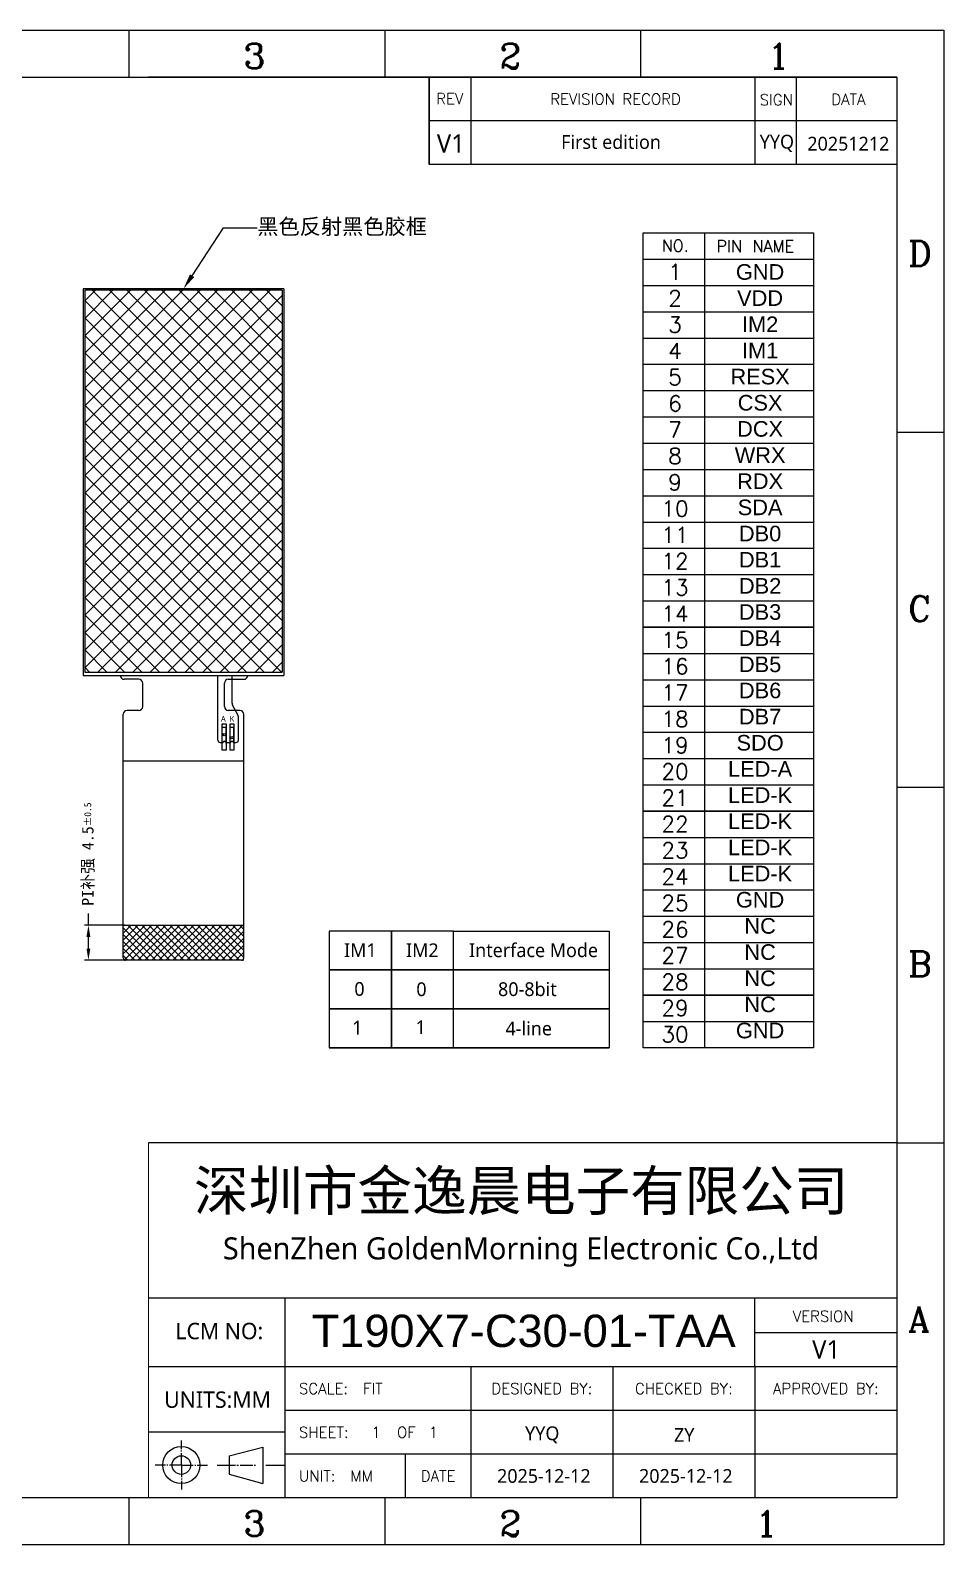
# Model space of a CAD drawing. Header units: millimetres. Extents: x 3292 to 3567, y 1909 to 2104.
# Drawn here: x 3449.8 to 3567.2, y 1909.3 to 2103.9 of the extents above; entities that cross this region are included whole.
import ezdxf
from ezdxf import colors
from ezdxf.entities.mleader import LeaderData, LeaderLine
from ezdxf.enums import TextEntityAlignment as Align
from ezdxf.math import Vec2, Vec3

# ---------------------------------------------------------------- set-up
doc = ezdxf.new("R2010")
doc.units = ezdxf.units.MM
for name, color, linetype in [('1-标准图框', 40, 'Continuous'), ('2-BL', 3, 'Continuous'), ('2-BL-FPC', 2, 'Continuous'), ('3-LCD-FPC', 40, 'Continuous'), ('5-PIN文字', 7, 'Continuous')]:
    doc.layers.add(name, color=color, linetype=linetype)
doc.styles.add('PIN文字1', font='', dxfattribs={"height": 4})
doc.styles.add('ROMANC', font='romanc.shx', dxfattribs={"bigfont": 'gbcbig.shx'})
doc.styles.add('ROMANS', font='romans.shx', dxfattribs={"width": 0.8})
doc.styles.get("Standard").update_dxf_attribs({"font": 'arial.ttf'})
doc.styles.add('仿宋', font='')
doc.styles.add('宋体', font='')
doc.styles.get('PIN文字1').set_extended_font_data('Microsoft YaHei')
doc.styles.get('仿宋').set_extended_font_data('仿宋_GB2312')
doc.styles.get('宋体').set_extended_font_data('Microsoft YaHei')
doc.dimstyles.new('_A1.5-公差0.5', dxfattribs={"dimtxt": 1.5, "dimasz": 1.5, "dimexe": 0.5, "dimexo": 0.1, "dimgap": 0.5, "dimtad": 0, "dimdsep": 46, "dimtxsty": '仿宋', "dimcen": 1.5, "dimclrd": 7, "dimclre": 7, "dimclrt": 7, "dimadec": 0, "dimazin": 2, "dimtol": 1, "dimtp": 0.5, "dimtm": 0.5, "dimtfac": 0.6, "dimtmove": 0, "dimatfit": 3, "dimfxl": 1, "dimtolj": 1, "dimarcsym": 0})

# ---------------------------------------------------------------- blocks, each defined once
blk = doc.blocks.new('*D273')
at = {"layer": '3-LCD-FPC', "color": 7, "lineweight": -2, "transparency": 16777216}
for p, q in [((3457.23, 1988.89), (3457.23, 1990.39)), ((3461.91, 1988.89), (3456.73, 1988.89)), ((3457.23, 1985.89), (3457.23, 1987.39)), ((3461.91, 1984.39), (3456.73, 1984.39))]:
    blk.add_line(p, q, dxfattribs=at)
at = {"layer": '3-LCD-FPC', "color": 7, "transparency": 16777216}
for points in [[(3456.98, 1987.39), (3457.48, 1987.39), (3457.23, 1988.89)], [(3456.98, 1985.89), (3457.48, 1985.89), (3457.23, 1984.39)]]:
    blk.add_solid(points, dxfattribs=at)
at = {"layer": 'Defpoints', "color": 0, "transparency": 16777216}
for p in [(3457.23, 1988.89), (3462.01, 1988.89), (3462.01, 1984.39)]:
    blk.add_point(p, dxfattribs=at)
at = {"layer": '3-LCD-FPC', "color": 7, "transparency": 16777216, "insert": (3457.23, 1998.03), "char_height": 1.5, "attachment_point": 5, "rotation": 90, "style": '仿宋'}
blk.add_mtext('\\A1;PI{\\fSimSun|b0|i0|c134|p2;补强} 4.5{\\H0.9;±0.5}', dxfattribs=at)

msp = doc.modelspace()

# ---------------------------------------------------------------- hatches: boundary and pattern name
h = msp.add_hatch()
h.set_pattern_fill('ANSI37', color=256, scale=0.2)
h.set_pattern_definition([(45, (-619.4699, 0), (-0.44901281, 0.44901281), []), (135, (-619.4699, 0), (-0.44901281, -0.44901281), [])])
h.paths.add_polyline_path([(3476.913, 1984.386, 0.4142136), (3477.213, 1984.686), (3477.213, 1988.886), (3461.713, 1988.886), (3461.713, 1984.686, 0.4142136), (3462.013, 1984.386)])
at = {"layer": '2-BL'}
h = msp.add_hatch(dxfattribs=at)
h.set_pattern_fill('ANSI37', color=256, scale=0.5, style=0)
h.set_pattern_definition([(45, (1915.5534, 1623.5188), (-1.122532, 1.122532), []), (135, (1915.5534, 1623.5188), (-1.122532, -1.122532), [])])
h.paths.add_polyline_path([(3482.165, 2070.506), (3456.765, 2070.506), (3456.765, 2021.436), (3482.165, 2021.436)])
h.paths.add_polyline_path([(3465.312, 2048.922), (3465.312, 2044.474)], flags=16)

# ---------------------------------------------------------------- linework, layer by layer
at = {"color": 40}
for p, q in [((3476.036, 2016.496), (3476.036, 2016.496)), ((3477.213, 2009.996), (3461.713, 2009.996))]:
    msp.add_line(p, q, dxfattribs=at)
at = {"layer": '1-标准图框', "color": 7}
for p, q in [((3462.471, 2097.894), (3462.471, 2103.919)), ((3495.377, 2097.894), (3495.377, 2103.919)), ((3528.283, 2097.894), (3528.283, 2103.919)), ((3536.477, 1973.145), (3536.477, 2077.88)), ((3528.554, 2074.501), (3550.486, 2074.501)), ((3528.554, 2071.123), (3550.486, 2071.123)), ((3528.554, 2067.744), (3550.486, 2067.744)), ((3528.554, 2064.366), (3550.486, 2064.366)), ((3528.554, 2060.987), (3550.486, 2060.987)), ((3528.554, 2057.609), (3550.486, 2057.609)), ((3528.554, 2054.23), (3550.486, 2054.23)), ((3567.215, 2052.241), (3561.19, 2052.241)), ((3528.554, 2050.852), (3550.486, 2050.852)), ((3528.554, 2047.473), (3550.486, 2047.473)), ((3528.554, 2044.095), (3550.486, 2044.095)), ((3528.554, 2040.716), (3550.486, 2040.716)), ((3528.554, 2037.337), (3550.486, 2037.337)), ((3528.554, 2033.959), (3550.486, 2033.959)), ((3528.554, 2030.58), (3550.486, 2030.58)), ((3528.554, 2023.823), (3550.486, 2023.823)), ((3528.554, 2020.445), (3550.486, 2020.445)), ((3528.554, 2017.066), (3550.486, 2017.066)), ((3528.554, 2013.688), (3550.486, 2013.688)), ((3528.554, 2010.309), (3550.486, 2010.309)), ((3528.554, 2006.931), (3550.486, 2006.931)), ((3567.215, 2006.589), (3561.19, 2006.589)), ((3528.554, 2000.173), (3550.486, 2000.173)), ((3528.554, 1996.795), (3550.486, 1996.795)), ((3528.554, 1993.416), (3550.486, 1993.416)), ((3528.554, 1990.038), (3550.486, 1990.038)), ((3488.186, 1988.145), (3488.186, 1983.145)), ((3496.186, 1988.145), (3488.186, 1988.145)), ((3496.186, 1983.145), (3496.186, 1988.145)), ((3496.186, 1988.145), (3496.186, 1983.145)), ((3504.186, 1988.145), (3496.186, 1988.145)), ((3504.186, 1983.145), (3504.186, 1988.145)), ((3504.186, 1988.145), (3519.186, 1988.145)), ((3519.186, 1988.145), (3524.186, 1988.145)), ((3524.186, 1988.145), (3524.186, 1973.145)), ((3528.554, 1986.659), (3550.486, 1986.659)), ((3488.186, 1983.145), (3488.186, 1978.145)), ((3496.186, 1983.145), (3488.186, 1983.145)), ((3488.186, 1983.145), (3496.186, 1983.145)), ((3496.186, 1978.145), (3496.186, 1983.145)), ((3496.186, 1983.145), (3496.186, 1978.145)), ((3504.186, 1983.145), (3496.186, 1983.145)), ((3496.186, 1983.145), (3504.186, 1983.145)), ((3504.186, 1978.145), (3504.186, 1983.145)), ((3528.554, 1983.281), (3550.486, 1983.281)), ((3488.186, 1978.145), (3488.186, 1973.145)), ((3496.186, 1978.145), (3488.186, 1978.145)), ((3488.186, 1978.145), (3496.186, 1978.145)), ((3496.186, 1973.145), (3496.186, 1978.145)), ((3496.186, 1978.145), (3496.186, 1973.145)), ((3504.186, 1978.145), (3496.186, 1978.145)), ((3496.186, 1978.145), (3504.186, 1978.145)), ((3504.186, 1973.145), (3504.186, 1978.145)), ((3528.554, 1976.524), (3550.486, 1976.524)), ((3496.186, 1973.145), (3488.186, 1973.145)), ((3488.186, 1973.145), (3496.186, 1973.145)), ((3496.05, 1973.145), (3504.05, 1973.145)), ((3504.186, 1973.145), (3496.186, 1973.145)), ((3496.186, 1973.145), (3504.186, 1973.145)), ((3504.186, 1973.145), (3519.186, 1973.145)), ((3519.186, 1973.145), (3524.186, 1973.145)), ((3561.187, 1960.937), (3464.973, 1960.939)), ((3561.187, 1960.937), (3567.212, 1960.937)), ((3464.973, 1940.952), (3464.973, 1940.952)), ((3561.19, 1940.952), (3464.973, 1940.952)), ((3462.471, 1909.262), (3462.471, 1915.287)), ((3495.377, 1909.262), (3495.377, 1915.287)), ((3528.283, 1909.262), (3528.283, 1915.287))]:
    msp.add_line(p, q, dxfattribs=at)
at = {"layer": '1-标准图框', "color": 7, "lineweight": -3}
for p, q in [((3506.418, 2097.894), (3506.418, 2086.659)), ((3561.19, 2092.276), (3501.042, 2092.276)), ((3561.19, 2086.659), (3501.042, 2086.659)), ((3561.19, 2086.659), (3501.042, 2086.659)), ((3482.543, 1915.287), (3482.543, 1932.14)), ((3506.418, 1932.14), (3506.418, 1915.287)), ((3524.675, 1932.14), (3524.675, 1915.287)), ((3561.19, 1926.522), (3482.543, 1926.522)), ((3482.543, 1923.714), (3464.973, 1923.714)), ((3469.183, 1921.532), (3469.183, 1922.664)), ((3469.183, 1921.241), (3469.183, 1921.353)), ((3475.35, 1920.692), (3479.668, 1921.819)), ((3479.668, 1921.819), (3479.668, 1917.115)), ((3467.152, 1919.5), (3465.813, 1919.5)), ((3467.443, 1919.5), (3467.331, 1919.5)), ((3469.183, 1919.5), (3467.645, 1919.5)), ((3469.183, 1919.5), (3469.183, 1921.039)), ((3469.183, 1919.5), (3470.722, 1919.5)), ((3469.183, 1919.5), (3469.183, 1917.962)), ((3470.924, 1919.5), (3471.036, 1919.5)), ((3471.215, 1919.5), (3472.554, 1919.5)), ((3473.77, 1919.5), (3476.138, 1919.5)), ((3475.35, 1920.692), (3475.35, 1918.309)), ((3476.337, 1919.5), (3476.53, 1919.5)), ((3476.744, 1919.5), (3478.372, 1919.5)), ((3478.565, 1919.5), (3478.715, 1919.5)), ((3480.063, 1919.5), (3482.471, 1919.5)), ((3561.19, 1920.905), (3482.543, 1920.905)), ((3497.991, 1915.287), (3497.991, 1920.905)), ((3469.183, 1917.76), (3469.183, 1917.648)), ((3469.183, 1917.469), (3469.183, 1916.356)), ((3475.35, 1918.309), (3479.668, 1917.115))]:
    msp.add_line(p, q, dxfattribs=at)
at = {"layer": '1-标准图框', "color": 7, "lineweight": 0, "ltscale": 5}
msp.add_line((3464.973, 1960.939), (3464.973, 1915.287), dxfattribs=at)
at = {"layer": '1-标准图框', "color": 7}
for points in [[(3291.914, 2103.919), (3567.215, 2103.919), (3567.215, 1909.262), (3291.914, 1909.262)], [(3297.939, 2097.894), (3561.19, 2097.894), (3561.19, 1915.287), (3297.939, 1915.287)], [(3528.554, 2077.88), (3550.486, 2077.88), (3550.486, 1973.145), (3528.554, 1973.145)], [(3528.554, 2027.202), (3550.486, 2027.202)], [(3528.554, 2003.552), (3550.486, 2003.552)], [(3504.186, 1983.145), (3524.186, 1983.145)], [(3528.554, 1979.902), (3550.486, 1979.902)], [(3504.186, 1978.145), (3524.186, 1978.145)], [(3504.186, 1973.145), (3524.186, 1973.145)]]:
    msp.add_lwpolyline(points, close=True, dxfattribs=at)
at = {"layer": '1-标准图框', "color": 7, "lineweight": -3}
for radius in [2.386, 1.192]:
    msp.add_circle((3469.183, 1919.5), radius, dxfattribs=at)
at = {"layer": '2-BL'}
for p, q in [((3456.565, 2070.706), (3456.565, 2021.386)), ((3482.365, 2070.706), (3456.565, 2070.706)), ((3456.765, 2070.506), (3456.765, 2021.436)), ((3482.165, 2070.506), (3456.765, 2070.506)), ((3482.165, 2070.506), (3482.165, 2021.436)), ((3482.365, 2070.706), (3482.365, 2020.986)), ((3456.565, 2021.386), (3456.565, 2020.986)), ((3456.565, 2020.986), (3482.365, 2020.986)), ((3456.765, 2021.436), (3482.165, 2021.436)), ((3482.365, 2021.386), (3482.365, 2020.986))]:
    msp.add_line(p, q, dxfattribs=at)
at = {"layer": '2-BL-FPC'}
for p, q in [((3473.873, 2015.811), (3473.873, 2020.986)), ((3475.715, 2017.416), (3475.715, 2020.986)), ((3476.454, 2015.93), (3475.775, 2017.177)), ((3473.873, 2015.386), (3473.873, 2015.811)), ((3473.873, 2012.686), (3473.873, 2015.811)), ((3476.515, 2012.686), (3476.515, 2015.691)), ((3474.443, 2013.552), (3474.443, 2014.286)), ((3474.943, 2014.286), (3474.443, 2014.286)), ((3474.443, 2012.386), (3474.443, 2013.22)), ((3474.943, 2013.552), (3474.943, 2014.286)), ((3474.943, 2012.386), (3474.943, 2013.22)), ((3475.443, 2013.152), (3475.443, 2014.286)), ((3475.943, 2014.286), (3475.443, 2014.286)), ((3475.443, 2012.386), (3475.443, 2012.82)), ((3475.943, 2013.152), (3475.943, 2014.286)), ((3475.943, 2012.386), (3475.943, 2012.82)), ((3474.173, 2012.386), (3474.543, 2012.386)), ((3474.843, 2012.386), (3475.543, 2012.386)), ((3475.843, 2012.386), (3476.215, 2012.386))]:
    msp.add_line(p, q, dxfattribs=at)
for centre in [(3474.693, 2013.386), (3475.693, 2012.986)]:
    msp.add_circle(centre, 0.15, dxfattribs=at)
for centre, radius, start, end in [((3476.215, 2017.416), 0.5, 180, 208.54793), ((3476.015, 2015.691), 0.5, 0, 28.54793), ((3474.693, 2013.386), 0.3, 146.44269, 213.55731), ((3474.693, 2013.386), 0.3, 326.44269, 33.55731), ((3475.693, 2012.986), 0.3, 146.44269, 213.55731), ((3475.693, 2012.986), 0.3, 326.44269, 33.55731), ((3474.173, 2012.686), 0.3, 180, 270), ((3474.693, 2012.386), 0.15, 0, 180), ((3475.693, 2012.386), 0.15, 0, 180), ((3476.215, 2012.686), 0.3, 270, 0)]:
    msp.add_arc(centre, radius, start, end, dxfattribs=at)
at = {"layer": '3-LCD-FPC', "color": 40}
for p, q in [((3463.713, 2020.496), (3461.828, 2020.496)), ((3464.213, 2016.996), (3464.213, 2019.996)), ((3474.713, 2016.996), (3474.713, 2019.996)), ((3475.213, 2020.496), (3477.218, 2020.496)), ((3461.713, 1984.686), (3461.713, 2015.996)), ((3463.713, 2016.496), (3462.213, 2016.496)), ((3463.713, 2016.496), (3463.713, 2016.496)), ((3475.213, 2016.496), (3475.213, 2016.496)), ((3476.713, 2016.496), (3475.213, 2016.496)), ((3477.213, 1984.686), (3477.213, 2015.996)), ((3461.713, 1988.886), (3477.213, 1988.886)), ((3477.213, 1984.386), (3462.013, 1984.386)), ((3476.913, 1984.386), (3476.538, 1984.386))]:
    msp.add_line(p, q, dxfattribs=at)
at = {"layer": '3-LCD-FPC'}
for points in [[(3474.443, 2014.786), (3474.943, 2014.786), (3474.943, 2011.386), (3474.443, 2011.386)], [(3475.443, 2014.786), (3475.943, 2014.786), (3475.943, 2011.386), (3475.443, 2011.386)]]:
    msp.add_lwpolyline(points, close=True, dxfattribs=at)
at = {"layer": '3-LCD-FPC', "color": 40}
for centre, radius, start, end in [((3461.828, 2020.996), 0.5, 181.14599, 270), ((3477.218, 2020.996), 0.5, 270, 358.85401), ((3463.713, 2019.996), 0.5, 0, 90), ((3475.213, 2019.996), 0.5, 90, 180), ((3463.713, 2016.996), 0.5, 270, 0), ((3475.213, 2016.996), 0.5, 180, 270), ((3462.213, 2015.996), 0.5, 90, 180), ((3476.713, 2015.996), 0.5, 0, 90), ((3462.013, 1984.686), 0.3, 180, 270), ((3476.913, 1984.686), 0.3, 270, 0)]:
    msp.add_arc(centre, radius, start, end, dxfattribs=at)
at = {"layer": '5-PIN文字', "color": 7}
for p, q in [((3561.19, 2097.894), (3464.973, 2097.894)), ((3561.19, 2090.223), (3561.19, 1993.218)), ((3561.19, 1932.14), (3464.973, 1932.14))]:
    msp.add_line(p, q, dxfattribs=at)
at = {"layer": '5-PIN文字'}
for p, q in [((3501.042, 2092.276), (3501.042, 2097.894)), ((3501.042, 2097.894), (3501.042, 2086.659)), ((3534.653, 2097.894), (3561.19, 2097.894)), ((3561.19, 2097.894), (3542.932, 2097.894)), ((3542.932, 2097.894), (3542.932, 2086.659)), ((3561.19, 2097.894), (3561.19, 2016.346)), ((3501.042, 2086.659), (3501.042, 2092.276)), ((3482.543, 1932.14), (3482.543, 1940.952)), ((3542.932, 1932.14), (3542.932, 1940.952)), ((3542.932, 1936.546), (3561.19, 1936.546)), ((3561.19, 1932.14), (3542.932, 1932.14))]:
    msp.add_line(p, q, dxfattribs=at)
at = {"layer": '5-PIN文字', "color": 7, "lineweight": -3}
for p, q in [((3548.26, 2097.894), (3548.26, 2086.659)), ((3542.932, 1932.14), (3542.932, 1915.287))]:
    msp.add_line(p, q, dxfattribs=at)

# ---------------------------------------------------------------- texts
at = {"layer": '1-标准图框', "color": 7, "style": 'ROMANC'}
for s, p in [('3', (3477.194, 2098.994)), ('2', (3510.1, 2098.994)), ('1', (3544.583, 2098.994)), ('D', (3562.624, 2073.605)), ('C', (3562.624, 2027.954)), ('B', (3562.624, 1982.302)), ('A', (3562.624, 1936.652)), ('3', (3477.194, 1910.362)), ('2', (3510.1, 1910.362)), ('1', (3543.007, 1910.362))]:
    msp.add_text(s, height=3.244, dxfattribs=at).set_placement(p)
at = {"layer": '1-标准图框', "color": 7, "lineweight": -3, "style": 'ROMANS'}
for s, p in [('REV', (3503.703, 2095.116)), ('REVISION RECORD', (3525.019, 2095.075)), ('SIGN', (3545.687, 2094.985)), ('DATA', (3554.959, 2095.034)), ('DESIGNED BY:', (3515.546, 1929.331)), ('CHECKED BY:', (3533.804, 1929.331)), ('APPROVED BY:', (3552.061, 1929.331)), ('OF', (3498.109, 1923.714)), ('DATE', (3502.205, 1918.096))]:
    msp.add_text(s, height=1.4044, dxfattribs=at).set_placement(p, align=Align.MIDDLE_CENTER)
for s, p in [('VERSION', (3547.806, 1938.631)), ('SCALE:  FIT', (3484.304, 1929.331)), ('SHEET:', (3484.304, 1923.714)), ('UNIT:  MM', (3484.304, 1918.096))]:
    msp.add_text(s, height=1.4044, dxfattribs=at).set_placement(p, align=Align.MIDDLE_LEFT)
at = {"layer": '1-标准图框', "color": 7}
for s, insert, char_height, width, attachment_point, style in [('V1', (3502.038, 2090.554), 2.3597, 10.07243, 1, 'PIN文字1'), ('{\\Ftxt,chineset|c0;NO.}', (3530.945, 2076.971), 1.50543, 4.30072, 1, 'PIN文字1'), ('{\\Ftxt,chineset|c0;PIN NAME}', (3537.986, 2076.924), 1.50543, 13.3849, 1, 'PIN文字1'), ('{\\Ftxt,chineset|c0;1\\P2\\P3\\P4\\P5\\P6\\P7\\P8\\P9\\P10\\P11\\P12\\P13\\P14\\P15\\P16\\P17\\P18\\P19\\P20\\P21\\P22\\P23\\P24\\P25\\P26\\P27\\P28\\P29\\P30}', (3532.664, 2073.859), 2.02694, 15.88115, 2, 'PIN文字1'), ('\\pt184.7;深圳市金逸晨电子有限公司\\P{\\H0.5508x;ShenZhen GoldenMorning Electronic Co.,Ltd}', (3512.874, 1951.163), 5.1407, 93.63427, 5, '宋体'), ('LCM NO:', (3468.407, 1937.779), 2.1005, 16.19627, 1, '宋体'), ('V1', (3550.291, 1935.55), 2.3597, 10.07243, 1, 'PIN文字1'), ('UNITS:MM', (3466.973, 1928.959), 2.1005, 16.19627, 1, '宋体')]:
    msp.add_mtext(s, dxfattribs=dict(at, insert=insert, char_height=char_height, width=width, attachment_point=attachment_point, style=style))
at = {"layer": '1-标准图框', "color": 4, "attachment_point": 5, "style": 'PIN文字1'}
for s, insert, char_height, width in [('{\\C7;First edition}', (3524.432, 2089.544), 1.76978, 16.89766), ('{\\C7;YYQ}', (3545.759, 2089.39), 1.7698, 3.06917), ('{\\C7;20251212}', (3554.948, 2089.332), 1.76978, 16.89766), ('{\\C7;IM1}', (3492.2, 1985.679), 1.7698, 3.06917), ('{\\C7;IM2}', (3500.173, 1985.672), 1.7698, 3.06917), ('{\\C7; Interface Mode}', (3514.168, 1985.661), 1.76978, 25.8846), ('{\\C7;0}', (3492.083, 1980.686), 1.7698, 3.06917), ('{\\C7;80-8bit}', (3513.677, 1980.656), 1.76978, 3.06917), ('{\\C7;0}', (3500.058, 1980.649), 1.7698, 3.06917), ('{\\C7;1}', (3491.805, 1975.726), 1.7698, 3.06917), ('{\\C7;1}', (3499.97, 1975.777), 1.7698, 3.06917), ('{\\C7;4-line}', (3513.848, 1975.606), 1.76978, 3.06917), ('{\\C7;YYQ}', (3515.588, 1923.372), 1.7698, 16.89766), ('{\\C7;ZY}', (3533.845, 1923.372), 1.7698, 16.89766), ('{\\C7;2025-12-12}', (3515.794, 1918.09), 1.76978, 16.89766), ('{\\C7;2025-12-12}', (3534.051, 1918.09), 1.76978, 16.89766)]:
    msp.add_mtext(s, dxfattribs=dict(at, insert=insert, char_height=char_height, width=width))
at = {"layer": '1-标准图框', "color": 7, "insert": (3543.603, 2073.859), "char_height": 2.00448, "width": 15.88115, "attachment_point": 2, "line_spacing_factor": 1.006196, "style": 'PIN文字1'}
msp.add_mtext('{\\fArial|b0|i0|c0|p34;GND\\PVDD\\PIM2\\PIM1\\PRESX\\PCSX\\PDCX\\PWRX\\PRDX\\PSDA\\PDB0\\PDB1\\PDB2\\PDB3\\PDB4\\PDB5\\PDB6\\PDB7\\PSDO\\PLED-A\\PLED-K\\PLED-K\\PLED-K\\PLED-K\\PGND\\PNC\\PNC\\PNC\\PNC\\PGND}', dxfattribs=at)
at = {"layer": '1-标准图框', "color": 4, "insert": (3513.205, 1936.722), "char_height": 5.15278, "width": 91.41959, "attachment_point": 5, "line_spacing_factor": 0.7, "style": 'PIN文字1'}
msp.add_mtext('{\\fArial|b0|i0|c0|p34;\\H0.80664x;\\C7;T190X7-C30-01-TAA}', dxfattribs=at)
at = {"layer": '1-标准图框', "color": 7, "lineweight": -3, "style": 'ROMANS'}
for p in [(3494.202, 1923.714), (3501.594, 1923.714)]:
    msp.add_attdef('1', text='1', height=1.404, dxfattribs=at).set_placement(p, align=Align.MIDDLE)
at = {"layer": '2-BL-FPC', "style": '宋体'}
for s, p in [('A', (3474.268, 2015.041)), ('K', (3475.392, 2015.037))]:
    msp.add_text(s, height=0.75, dxfattribs=at).set_placement(p)

# ---------------------------------------------------------------- dimensions: what is measured, and where the dimension line sits
at = {"layer": '3-LCD-FPC', "color": 7}
dim = msp.add_linear_dim(base=(3457.234, 1988.886), p1=(3462.013, 1984.386), p2=(3462.013, 1988.886), angle=90, text='PI{\\fSimSun|b0|i0|c134|p2;补强} <>', dimstyle='_A1.5-公差0.5', dxfattribs=at)
dim.commit()
dim.dimension.update_dxf_attribs({"geometry": '*D273', "text_midpoint": (3457.234, 1998.031)})

# ---------------------------------------------------------------- leaders
ml = msp.add_multileader_mtext('Standard')
ml.set_content('{\\fMicrosoft YaHei|b0|i0|c134|p34;黑色反射黑色胶框}', color=256)
ml.set_leader_properties()
ml.build(insert=Vec2(0, 0))
ml.multileader.update_dxf_attribs({"arrow_head_size": 2})
ctx = ml.context
ctx.base_point, ctx.char_height, ctx.arrow_head_size, ctx.landing_gap_size, ctx.plane_origin = Vec3(3478.94, 2078.515), 2, 2, 0, Vec3(3469.465, 2070.706)
notes = []
notes.append((ctx, [(0, (1, 1, 0), (3474.597, 2078.515), (1, 0), 4.343, [(0, [(3469.465, 2070.706)], 0, [])])]))
ctx.mtext.insert, ctx.mtext.flow_direction = Vec3(3478.94, 2079.697), 5
for ctx, leaders in notes:
    for number, flags, end, landing, length, lines in leaders:
        leader = LeaderData()
        leader.index, (leader.has_last_leader_line, leader.has_dogleg_vector, leader.attachment_direction) = number, flags
        leader.last_leader_point, leader.dogleg_vector, leader.dogleg_length = Vec3(end), Vec3(landing), length
        for number, points, colour, breaks in lines:
            line = LeaderLine()
            line.index, line.vertices, line.color, line.breaks = number, Vec3.list(points), colors.encode_raw_color(colour), breaks
            leader.lines.append(line)
        ctx.leaders.append(leader)

doc.saveas('drawing.dxf')
